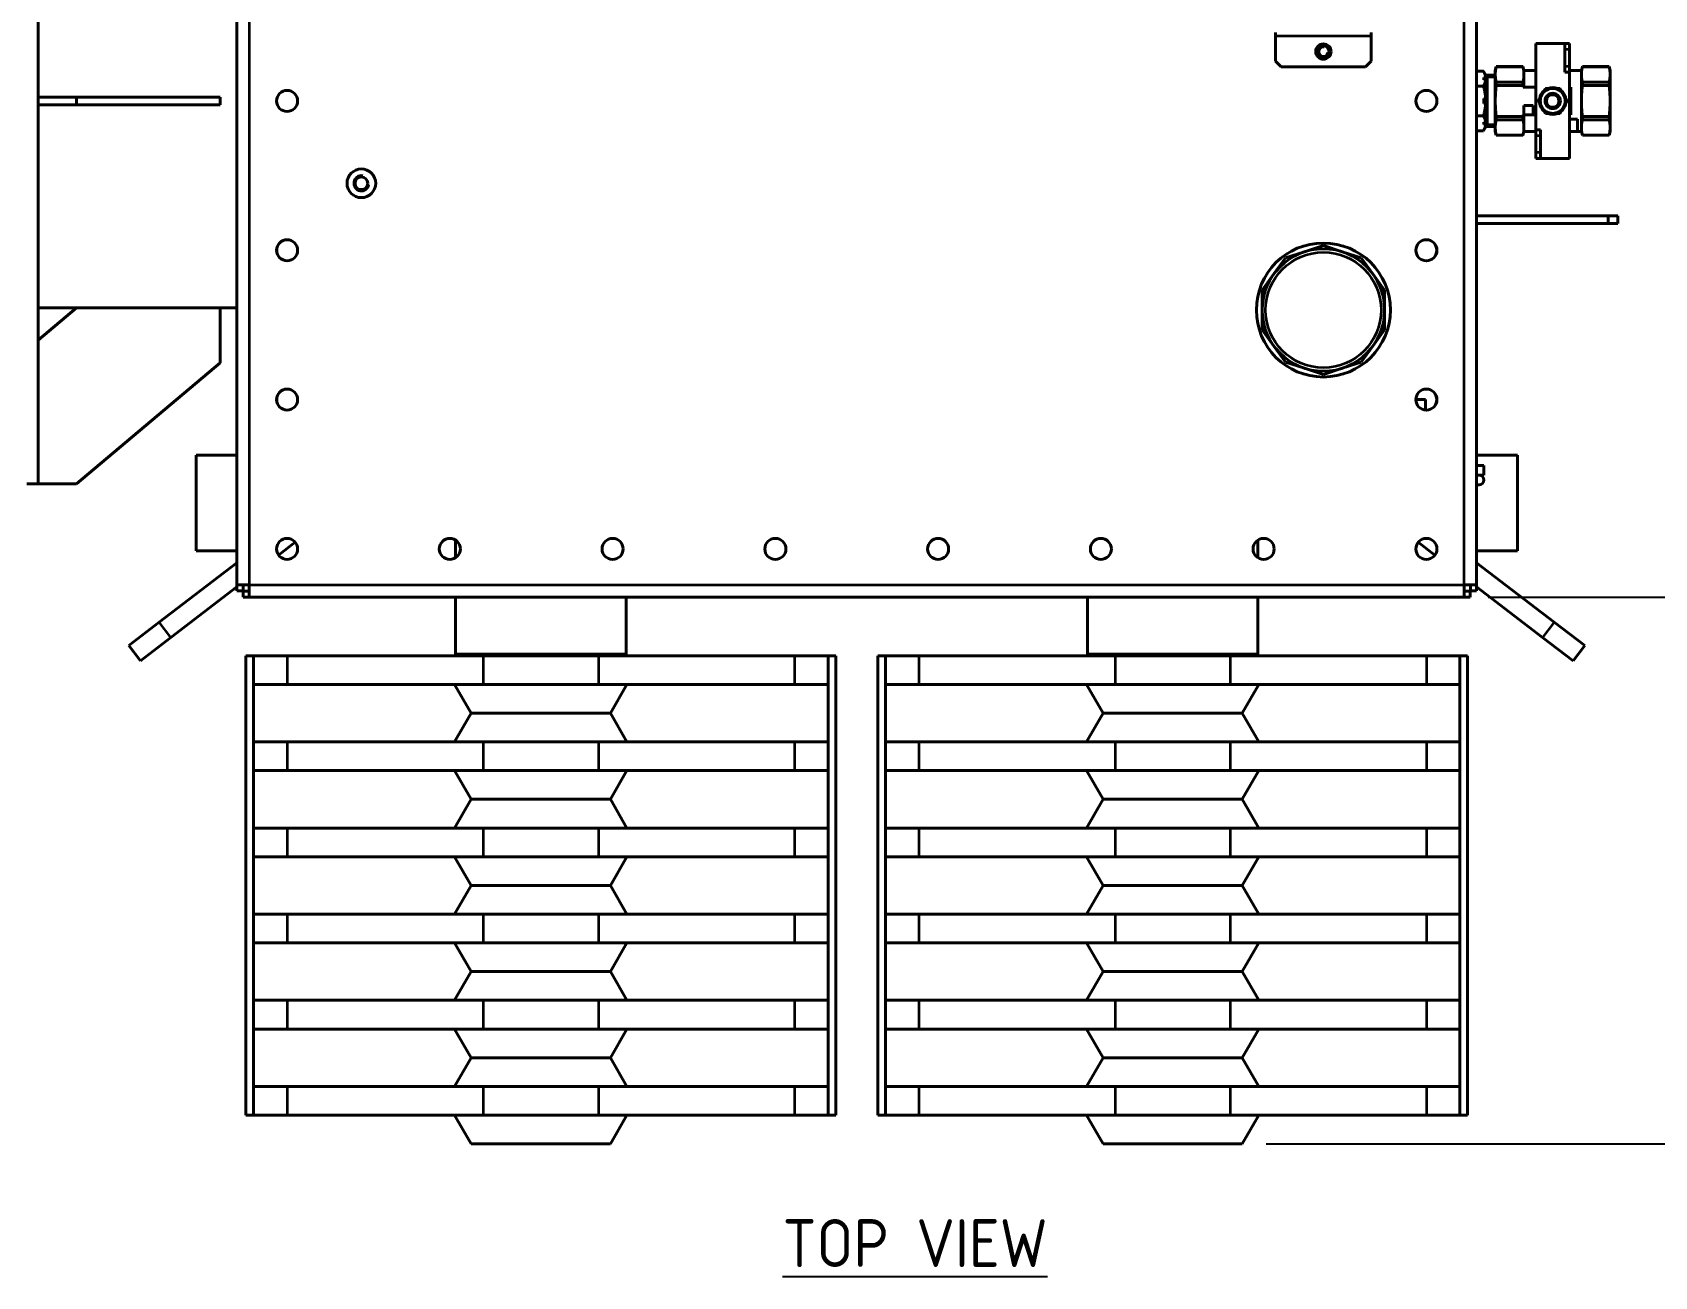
# Model space of a CAD drawing. Header units: millimetres. Extents: x 0 to 5945, y 0 to 4205.
# Drawn here: x 2096 to 2943, y 2796 to 3446 of the extents above; entities that cross this region are included whole.
import ezdxf

# ---------------------------------------------------------------- set-up
doc = ezdxf.new("R2010")
doc.units = ezdxf.units.MM
doc.header["$LTSCALE"] = 5
for name, color, linetype, lineweight in [('가시적인 것(ISO)', 3, 'Continuous', 40), ('가시적인 좁은 것(ISO)', 3, 'Continuous', 35), ('기호(ISO)', 5, 'Continuous', 25), ('치수(ISO)', 2, 'Continuous', 25)]:
    doc.layers.add(name, color=color, linetype=linetype, lineweight=lineweight)
doc.styles.add('문자 텍스트_PSTEK_POSCO', font='isocp.shx')
doc.styles.add('치수 텍스트_PSTEK_POSCO', font='isocp.shx')
doc.dimstyles.new('치수_PSTEK_POSCO', dxfattribs={"dimscale": 5, "dimtxt": 3.5, "dimasz": 2.5, "dimexe": 2, "dimexo": 2.5, "dimgap": 1, "dimtad": 1, "dimrnd": 1e-08, "dimdsep": 46, "dimtxsty": '치수 텍스트_PSTEK_POSCO', "dimcen": 0.09, "dimdle": 10, "dimclrd": 7, "dimclre": 7, "dimclrt": 2, "dimadec": 1, "dimazin": 2, "dimtfac": 1, "dimtmove": 0, "dimatfit": 3, "dimfxl": 0, "dimtolj": 1, "dimlwd": -1, "dimlwe": -1, "dimarcsym": 0})

# ---------------------------------------------------------------- blocks, each defined once
blk = doc.blocks.new('*D25')
at = {"layer": 'Defpoints', "color": 0}
for p in [(2843.97, 3669.12), (3020.18, 3669.12), (2843.97, 3150.72)]:
    blk.add_point(p, dxfattribs=at)
at = {"layer": '치수(ISO)', "color": 7}
for p, q in [((2856.47, 3669.12), (3030.18, 3669.12)), ((3020.18, 3163.22), (3020.18, 3656.62)), ((2856.47, 3150.72), (3030.18, 3150.72))]:
    blk.add_line(p, q, dxfattribs=at)
for points in [[(3018.1, 3656.62), (3022.27, 3656.62), (3020.18, 3669.12)], [(3018.1, 3163.22), (3022.27, 3163.22), (3020.18, 3150.72)]]:
    blk.add_solid(points, dxfattribs=at)
at = {"layer": '치수(ISO)', "color": 2, "insert": (3006.43, 3391.83), "char_height": 17.5, "attachment_point": 4, "rotation": 90, "style": '치수 텍스트_PSTEK_POSCO'}
blk.add_mtext('\\A1;518.4', dxfattribs=at)
blk = doc.blocks.new('*D41')
at = {"layer": 'Defpoints', "color": 0}
for p in [(2791.67, 3837.92), (2728.01, 2865.12), (3101.94, 2865.12)]:
    blk.add_point(p, dxfattribs=at)
at = {"layer": '치수(ISO)', "color": 7}
for p, q in [((2804.17, 3837.92), (3111.94, 3837.92)), ((3101.94, 3825.42), (3101.94, 2877.62)), ((2740.51, 2865.12), (3111.94, 2865.12))]:
    blk.add_line(p, q, dxfattribs=at)
for points in [[(3099.86, 3825.42), (3104.02, 3825.42), (3101.94, 3837.92)], [(3099.86, 2877.62), (3104.02, 2877.62), (3101.94, 2865.12)]]:
    blk.add_solid(points, dxfattribs=at)
at = {"layer": '치수(ISO)', "color": 2, "insert": (3088.18, 3331.65), "char_height": 17.5, "attachment_point": 4, "rotation": 90, "style": '치수 텍스트_PSTEK_POSCO'}
blk.add_mtext('\\A1;972.8', dxfattribs=at)

msp = doc.modelspace()

# ---------------------------------------------------------------- linework, layer by layer
at = {"layer": '가시적인 것(ISO)'}
for p, q in [((2202.968, 3157.115), (2202.968, 3662.715)), ((2850.368, 3662.715), (2850.368, 3157.115)), ((2099.168, 3411.915), (2099.168, 3609.905)), ((2745.368, 3443.715), (2745.368, 3445.715)), ((2745.368, 3430.715), (2745.368, 3443.715)), ((2795.368, 3443.715), (2795.368, 3445.715)), ((2795.368, 3430.715), (2795.368, 3443.715)), ((2881.334, 3439.915), (2881.334, 3394.915)), ((2896.434, 3439.915), (2881.334, 3439.915)), ((2896.434, 3436.915), (2896.434, 3439.915)), ((2898.934, 3439.915), (2896.434, 3439.915)), ((2898.934, 3439.915), (2898.934, 3436.915)), ((2896.434, 3436.915), (2896.434, 3427.915)), ((2898.934, 3427.915), (2898.934, 3436.915)), ((2748.368, 3427.715), (2745.368, 3430.715)), ((2748.368, 3427.715), (2792.368, 3427.715)), ((2795.368, 3430.715), (2792.368, 3427.715)), ((2853.962, 3425.504), (2850.368, 3425.504)), ((2855.134, 3423.473), (2853.962, 3425.504)), ((2855.134, 3422.233), (2855.134, 3423.473)), ((2855.168, 3423.473), (2855.134, 3423.473)), ((2855.168, 3423.473), (2855.168, 3396.357)), ((2860.134, 3423.318), (2855.168, 3423.473)), ((2855.963, 3396.382), (2855.963, 3423.449)), ((2860.134, 3425.915), (2860.648, 3427.835)), ((2860.134, 3423.772), (2860.134, 3425.915)), ((2860.134, 3409.915), (2860.134, 3423.772)), ((2860.648, 3427.807), (2860.648, 3427.835)), ((2860.648, 3427.835), (2874.62, 3427.835)), ((2860.648, 3427.807), (2874.62, 3427.807)), ((2874.62, 3427.807), (2874.62, 3427.835)), ((2875.134, 3425.915), (2874.62, 3427.835)), ((2875.134, 3423.772), (2875.134, 3425.915)), ((2875.134, 3425.915), (2881.334, 3425.915)), ((2875.134, 3417.115), (2875.134, 3423.772)), ((2896.434, 3424.915), (2896.434, 3427.915)), ((2896.434, 3424.915), (2898.934, 3424.915)), ((2898.934, 3427.915), (2898.934, 3424.915)), ((2898.934, 3425.915), (2905.134, 3425.915)), ((2898.934, 3379.915), (2898.934, 3424.915)), ((2905.134, 3425.915), (2905.648, 3427.835)), ((2905.134, 3423.772), (2905.134, 3425.915)), ((2905.134, 3409.915), (2905.134, 3423.772)), ((2905.648, 3427.807), (2905.648, 3427.835)), ((2905.648, 3427.835), (2919.62, 3427.835)), ((2905.648, 3427.807), (2919.62, 3427.807)), ((2919.62, 3427.807), (2919.62, 3427.835)), ((2920.134, 3425.915), (2919.62, 3427.835)), ((2920.134, 3423.772), (2920.134, 3425.915)), ((2920.134, 3409.915), (2920.134, 3423.772)), ((2853.962, 3417.71), (2850.368, 3417.71)), ((2854.168, 3422.233), (2854.168, 3420.98)), ((2855.134, 3422.233), (2854.168, 3422.233)), ((2854.168, 3420.98), (2855.134, 3420.98)), ((2855.134, 3411.168), (2855.134, 3420.98)), ((2874.62, 3419.737), (2860.648, 3419.737)), ((2860.648, 3417.985), (2860.648, 3419.737)), ((2860.648, 3417.985), (2874.62, 3417.985)), ((2874.62, 3417.985), (2874.62, 3419.737)), ((2874.72, 3417.115), (2881.334, 3417.115)), ((2898.934, 3417.115), (2899.634, 3417.115)), ((2899.634, 3417.115), (2899.634, 3409.915)), ((2919.62, 3419.737), (2905.648, 3419.737)), ((2905.648, 3417.985), (2905.648, 3419.737)), ((2905.648, 3417.985), (2919.62, 3417.985)), ((2919.62, 3417.985), (2919.62, 3419.737)), ((2099.168, 3409.915), (2099.168, 3411.915)), ((2099.168, 3411.915), (2119.168, 3411.915)), ((2099.168, 3407.915), (2099.168, 3409.915)), ((2099.168, 3209.925), (2099.168, 3407.915)), ((2119.168, 3407.915), (2099.168, 3407.915)), ((2119.168, 3411.915), (2194.168, 3411.915)), ((2119.168, 3411.915), (2119.168, 3407.915)), ((2194.168, 3407.915), (2119.168, 3407.915)), ((2194.168, 3411.915), (2194.168, 3407.915)), ((2854.168, 3411.168), (2854.168, 3408.663)), ((2855.134, 3411.168), (2854.168, 3411.168)), ((2854.168, 3408.663), (2855.134, 3408.663)), ((2855.134, 3398.85), (2855.134, 3408.663)), ((2860.134, 3396.059), (2860.134, 3409.915)), ((2875.134, 3402.715), (2875.134, 3407.515)), ((2875.134, 3407.515), (2879.934, 3407.515)), ((2879.934, 3407.515), (2879.934, 3402.715)), ((2899.634, 3409.915), (2899.634, 3402.715)), ((2905.134, 3396.059), (2905.134, 3409.915)), ((2920.134, 3396.059), (2920.134, 3409.915)), ((2853.962, 3402.121), (2850.368, 3402.121)), ((2854.168, 3398.85), (2854.168, 3397.598)), ((2855.134, 3398.85), (2854.168, 3398.85)), ((2854.168, 3397.598), (2855.134, 3397.598)), ((2855.134, 3396.357), (2855.134, 3397.598)), ((2874.62, 3401.845), (2860.648, 3401.845)), ((2860.648, 3400.094), (2860.648, 3401.845)), ((2860.648, 3400.094), (2874.62, 3400.094)), ((2874.62, 3400.094), (2874.62, 3401.845)), ((2875.134, 3402.715), (2874.72, 3402.715)), ((2879.934, 3402.715), (2875.134, 3402.715)), ((2875.134, 3396.059), (2875.134, 3402.715)), ((2881.334, 3402.715), (2879.934, 3402.715)), ((2899.634, 3402.715), (2898.934, 3402.715)), ((2898.934, 3400.415), (2903.134, 3400.415)), ((2903.134, 3400.415), (2903.134, 3393.915)), ((2919.62, 3401.845), (2905.648, 3401.845)), ((2905.648, 3400.094), (2905.648, 3401.845)), ((2905.648, 3400.094), (2919.62, 3400.094)), ((2919.62, 3400.094), (2919.62, 3401.845)), ((2853.962, 3394.327), (2850.368, 3394.327)), ((2855.134, 3396.357), (2853.962, 3394.327)), ((2855.168, 3396.357), (2855.134, 3396.357)), ((2860.134, 3396.513), (2855.168, 3396.357)), ((2860.134, 3393.915), (2860.134, 3396.059)), ((2860.134, 3393.915), (2860.648, 3391.995)), ((2874.62, 3392.024), (2860.648, 3392.024)), ((2860.648, 3391.995), (2860.648, 3392.024)), ((2860.648, 3391.995), (2874.62, 3391.995)), ((2875.134, 3393.915), (2874.62, 3391.995)), ((2874.62, 3391.995), (2874.62, 3392.024)), ((2875.134, 3393.915), (2875.134, 3396.059)), ((2875.134, 3393.915), (2881.334, 3393.915)), ((2881.334, 3391.915), (2881.334, 3394.915)), ((2883.834, 3394.915), (2881.334, 3394.915)), ((2881.334, 3391.915), (2881.334, 3382.915)), ((2883.834, 3394.915), (2883.834, 3391.915)), ((2883.834, 3382.915), (2883.834, 3391.915)), ((2903.134, 3393.915), (2898.934, 3393.915)), ((2903.134, 3393.915), (2905.134, 3393.915)), ((2905.134, 3393.915), (2905.134, 3396.059)), ((2905.134, 3393.915), (2905.648, 3391.995)), ((2919.62, 3392.024), (2905.648, 3392.024)), ((2905.648, 3391.995), (2905.648, 3392.024)), ((2905.648, 3391.995), (2919.62, 3391.995)), ((2920.134, 3393.915), (2919.62, 3391.995)), ((2919.62, 3391.995), (2919.62, 3392.024)), ((2920.134, 3393.915), (2920.134, 3396.059)), ((2881.334, 3379.915), (2881.334, 3382.915)), ((2883.834, 3382.915), (2883.834, 3379.915)), ((2881.334, 3379.915), (2883.834, 3379.915)), ((2883.834, 3379.915), (2898.934, 3379.915)), ((2850.368, 3349.915), (2919.168, 3349.915)), ((2924.168, 3349.915), (2919.168, 3349.915)), ((2919.168, 3349.915), (2919.168, 3345.915)), ((2924.168, 3345.915), (2924.168, 3349.915)), ((2850.368, 3345.915), (2919.168, 3345.915)), ((2919.168, 3345.915), (2924.168, 3345.915)), ((2760.479, 3331.149), (2750.59, 3327.936)), ((2770.368, 3334.362), (2760.479, 3331.149)), ((2780.256, 3331.149), (2770.368, 3334.362)), ((2790.145, 3327.936), (2780.256, 3331.149)), ((2750.59, 3327.936), (2744.479, 3319.524)), ((2796.256, 3319.524), (2790.145, 3327.936)), ((2744.479, 3319.524), (2738.368, 3311.113)), ((2802.368, 3311.113), (2796.256, 3319.524)), ((2738.368, 3311.113), (2738.368, 3300.715)), ((2802.368, 3300.715), (2802.368, 3311.113)), ((2119.168, 3301.765), (2099.168, 3284.915)), ((2119.168, 3301.765), (2099.168, 3301.765)), ((2194.168, 3301.765), (2119.168, 3301.765)), ((2194.168, 3273.103), (2194.168, 3301.765)), ((2202.968, 3301.765), (2194.168, 3301.765)), ((2738.368, 3300.715), (2738.368, 3290.318)), ((2802.368, 3290.318), (2802.368, 3300.715)), ((2738.368, 3290.318), (2744.479, 3281.906)), ((2796.256, 3281.906), (2802.368, 3290.318)), ((2744.479, 3281.906), (2750.59, 3273.495)), ((2790.145, 3273.495), (2796.256, 3281.906)), ((2119.168, 3209.915), (2194.168, 3273.103)), ((2750.59, 3273.495), (2760.479, 3270.282)), ((2760.479, 3270.282), (2770.368, 3267.069)), ((2770.368, 3267.069), (2780.256, 3270.282)), ((2780.256, 3270.282), (2790.145, 3273.495)), ((2823.668, 3253.915), (2818.668, 3253.915)), ((2823.668, 3253.915), (2823.668, 3248.438)), ((2181.668, 3224.915), (2181.668, 3174.915)), ((2202.968, 3224.915), (2181.668, 3224.915)), ((2871.668, 3224.915), (2850.368, 3224.915)), ((2850.368, 3219.415), (2854.168, 3219.415)), ((2854.168, 3214.415), (2854.168, 3219.415)), ((2871.668, 3174.915), (2871.668, 3224.915)), ((2850.368, 3214.415), (2851.668, 3214.415)), ((2854.168, 3214.415), (2851.668, 3214.415)), ((2099.168, 3209.915), (2093.168, 3209.915)), ((2099.168, 3209.925), (2099.168, 3209.915)), ((2099.168, 3209.915), (2119.168, 3209.915)), ((2851.668, 3209.415), (2850.368, 3209.415)), ((2233.458, 3179.357), (2224.723, 3172.676)), ((2317.118, 3171.273), (2317.118, 3180.557)), ((2736.218, 3171.273), (2736.218, 3180.557)), ((2819.877, 3179.357), (2828.612, 3172.676)), ((2162.365, 3137.571), (2202.968, 3168.626)), ((2202.968, 3174.915), (2181.668, 3174.915)), ((2871.668, 3174.915), (2850.368, 3174.915)), ((2890.97, 3137.571), (2850.368, 3168.626)), ((2202.968, 3156.037), (2168.441, 3129.628)), ((2202.968, 3157.115), (2203.825, 3157.115)), ((2202.968, 3154.015), (2202.968, 3157.115)), ((2206.168, 3154.015), (2202.968, 3154.015)), ((2203.825, 3157.115), (2209.368, 3157.115)), ((2206.168, 3157.115), (2206.168, 3154.015)), ((2206.268, 3153.915), (2209.368, 3153.915)), ((2206.268, 3153.915), (2206.268, 3150.715)), ((2209.168, 3157.115), (2209.168, 3156.915)), ((2209.168, 3156.915), (2209.368, 3156.915)), ((2209.368, 3157.115), (2209.368, 3151.573)), ((2209.368, 3151.573), (2209.368, 3150.715)), ((2843.968, 3157.115), (2849.51, 3157.115)), ((2843.968, 3151.573), (2843.968, 3157.115)), ((2843.968, 3156.915), (2844.168, 3156.915)), ((2843.968, 3153.915), (2847.068, 3153.915)), ((2843.968, 3150.715), (2843.968, 3151.573)), ((2844.168, 3156.915), (2844.168, 3157.115)), ((2847.068, 3153.915), (2847.068, 3150.715)), ((2847.168, 3154.015), (2847.168, 3157.115)), ((2847.168, 3154.015), (2850.368, 3154.015)), ((2849.51, 3157.115), (2850.368, 3157.115)), ((2850.368, 3157.115), (2850.368, 3154.015)), ((2850.368, 3156.037), (2884.895, 3129.628)), ((2209.368, 3150.715), (2206.268, 3150.715)), ((2843.968, 3150.715), (2209.368, 3150.715)), ((2317.118, 3120.895), (2317.118, 3150.715)), ((2406.218, 3120.895), (2406.218, 3150.715)), ((2647.118, 3120.895), (2647.118, 3150.715)), ((2736.218, 3120.895), (2736.218, 3150.715)), ((2847.068, 3150.715), (2843.968, 3150.715)), ((2146.479, 3125.421), (2162.365, 3137.571)), ((2890.97, 3137.571), (2906.856, 3125.421)), ((2168.441, 3129.628), (2152.555, 3117.478)), ((2900.781, 3117.478), (2884.895, 3129.628)), ((2146.479, 3125.421), (2152.555, 3117.478)), ((2211.668, 3120.115), (2207.668, 3120.115)), ((2207.668, 2880.115), (2207.668, 3120.115)), ((2229.15, 3120.115), (2211.668, 3120.115)), ((2211.668, 3120.115), (2211.668, 3105.115)), ((2229.15, 3120.115), (2331.597, 3120.115)), ((2317.118, 3120.895), (2316.668, 3120.115)), ((2317.118, 3120.895), (2406.218, 3120.895)), ((2391.738, 3120.115), (2331.597, 3120.115)), ((2391.738, 3120.115), (2494.185, 3120.115)), ((2406.218, 3120.895), (2406.668, 3120.115)), ((2511.668, 3120.115), (2494.185, 3120.115)), ((2511.668, 3120.115), (2511.668, 3105.115)), ((2511.668, 3120.115), (2515.668, 3120.115)), ((2515.668, 2880.115), (2515.668, 3120.115)), ((2541.668, 3120.115), (2537.668, 3120.115)), ((2537.668, 2880.115), (2537.668, 3120.115)), ((2559.15, 3120.115), (2541.668, 3120.115)), ((2541.668, 3120.115), (2541.668, 3105.115)), ((2559.15, 3120.115), (2661.597, 3120.115)), ((2647.118, 3120.895), (2646.668, 3120.115)), ((2647.118, 3120.895), (2736.218, 3120.895)), ((2721.738, 3120.115), (2661.597, 3120.115)), ((2721.738, 3120.115), (2824.185, 3120.115)), ((2736.218, 3120.895), (2736.668, 3120.115)), ((2841.668, 3120.115), (2824.185, 3120.115)), ((2841.668, 3120.115), (2841.668, 3105.115)), ((2841.668, 3120.115), (2845.668, 3120.115)), ((2845.668, 2880.115), (2845.668, 3120.115)), ((2900.781, 3117.478), (2906.856, 3125.421)), ((2211.668, 3105.115), (2229.15, 3105.115)), ((2211.668, 3105.115), (2211.668, 3075.115)), ((2331.597, 3105.115), (2229.15, 3105.115)), ((2325.328, 3090.115), (2316.668, 3105.115)), ((2331.597, 3105.115), (2391.738, 3105.115)), ((2494.185, 3105.115), (2391.738, 3105.115)), ((2398.007, 3090.115), (2406.668, 3105.115)), ((2494.185, 3105.115), (2511.668, 3105.115)), ((2511.668, 3105.115), (2511.668, 3075.115)), ((2541.668, 3105.115), (2559.15, 3105.115)), ((2541.668, 3105.115), (2541.668, 3075.115)), ((2661.597, 3105.115), (2559.15, 3105.115)), ((2655.328, 3090.115), (2646.668, 3105.115)), ((2661.597, 3105.115), (2721.738, 3105.115)), ((2824.185, 3105.115), (2721.738, 3105.115)), ((2728.007, 3090.115), (2736.668, 3105.115)), ((2824.185, 3105.115), (2841.668, 3105.115)), ((2841.668, 3105.115), (2841.668, 3075.115)), ((2325.328, 3090.115), (2316.668, 3075.115)), ((2325.328, 3090.115), (2398.007, 3090.115)), ((2398.007, 3090.115), (2406.668, 3075.115)), ((2655.328, 3090.115), (2646.668, 3075.115)), ((2655.328, 3090.115), (2728.007, 3090.115)), ((2728.007, 3090.115), (2736.668, 3075.115)), ((2229.15, 3075.115), (2211.668, 3075.115)), ((2211.668, 3075.115), (2211.668, 3060.115)), ((2229.15, 3075.115), (2331.597, 3075.115)), ((2391.738, 3075.115), (2331.597, 3075.115)), ((2391.738, 3075.115), (2494.185, 3075.115)), ((2511.668, 3075.115), (2494.185, 3075.115)), ((2511.668, 3075.115), (2511.668, 3060.115)), ((2559.15, 3075.115), (2541.668, 3075.115)), ((2541.668, 3075.115), (2541.668, 3060.115)), ((2559.15, 3075.115), (2661.597, 3075.115)), ((2721.738, 3075.115), (2661.597, 3075.115)), ((2721.738, 3075.115), (2824.185, 3075.115)), ((2841.668, 3075.115), (2824.185, 3075.115)), ((2841.668, 3075.115), (2841.668, 3060.115)), ((2211.668, 3060.115), (2229.15, 3060.115)), ((2211.668, 3060.115), (2211.668, 3030.115)), ((2331.597, 3060.115), (2229.15, 3060.115)), ((2325.328, 3045.115), (2316.668, 3060.115)), ((2331.597, 3060.115), (2391.738, 3060.115)), ((2494.185, 3060.115), (2391.738, 3060.115)), ((2398.007, 3045.115), (2406.668, 3060.115)), ((2494.185, 3060.115), (2511.668, 3060.115)), ((2511.668, 3060.115), (2511.668, 3030.115)), ((2541.668, 3060.115), (2559.15, 3060.115)), ((2541.668, 3060.115), (2541.668, 3030.115)), ((2661.597, 3060.115), (2559.15, 3060.115)), ((2655.328, 3045.115), (2646.668, 3060.115)), ((2661.597, 3060.115), (2721.738, 3060.115)), ((2824.185, 3060.115), (2721.738, 3060.115)), ((2728.007, 3045.115), (2736.668, 3060.115)), ((2824.185, 3060.115), (2841.668, 3060.115)), ((2841.668, 3060.115), (2841.668, 3030.115)), ((2325.328, 3045.115), (2316.668, 3030.115)), ((2325.328, 3045.115), (2398.007, 3045.115)), ((2398.007, 3045.115), (2406.668, 3030.115)), ((2655.328, 3045.115), (2646.668, 3030.115)), ((2655.328, 3045.115), (2728.007, 3045.115)), ((2728.007, 3045.115), (2736.668, 3030.115)), ((2229.15, 3030.115), (2211.668, 3030.115)), ((2211.668, 3030.115), (2211.668, 3015.115)), ((2229.15, 3030.115), (2331.597, 3030.115)), ((2391.738, 3030.115), (2331.597, 3030.115)), ((2391.738, 3030.115), (2494.185, 3030.115)), ((2511.668, 3030.115), (2494.185, 3030.115)), ((2511.668, 3030.115), (2511.668, 3015.115)), ((2559.15, 3030.115), (2541.668, 3030.115)), ((2541.668, 3030.115), (2541.668, 3015.115)), ((2559.15, 3030.115), (2661.597, 3030.115)), ((2721.738, 3030.115), (2661.597, 3030.115)), ((2721.738, 3030.115), (2824.185, 3030.115)), ((2841.668, 3030.115), (2824.185, 3030.115)), ((2841.668, 3030.115), (2841.668, 3015.115)), ((2211.668, 3015.115), (2229.15, 3015.115)), ((2211.668, 3015.115), (2211.668, 2985.115)), ((2331.597, 3015.115), (2229.15, 3015.115)), ((2325.328, 3000.115), (2316.668, 3015.115)), ((2331.597, 3015.115), (2391.738, 3015.115)), ((2494.185, 3015.115), (2391.738, 3015.115)), ((2398.007, 3000.115), (2406.668, 3015.115)), ((2494.185, 3015.115), (2511.668, 3015.115)), ((2511.668, 3015.115), (2511.668, 2985.115)), ((2541.668, 3015.115), (2559.15, 3015.115)), ((2541.668, 3015.115), (2541.668, 2985.115)), ((2661.597, 3015.115), (2559.15, 3015.115)), ((2655.328, 3000.115), (2646.668, 3015.115)), ((2661.597, 3015.115), (2721.738, 3015.115)), ((2824.185, 3015.115), (2721.738, 3015.115)), ((2728.007, 3000.115), (2736.668, 3015.115)), ((2824.185, 3015.115), (2841.668, 3015.115)), ((2841.668, 3015.115), (2841.668, 2985.115)), ((2325.328, 3000.115), (2316.668, 2985.115)), ((2325.328, 3000.115), (2398.007, 3000.115)), ((2398.007, 3000.115), (2406.668, 2985.115)), ((2655.328, 3000.115), (2646.668, 2985.115)), ((2655.328, 3000.115), (2728.007, 3000.115)), ((2728.007, 3000.115), (2736.668, 2985.115)), ((2229.15, 2985.115), (2211.668, 2985.115)), ((2211.668, 2985.115), (2211.668, 2970.115)), ((2229.15, 2985.115), (2331.597, 2985.115)), ((2391.738, 2985.115), (2331.597, 2985.115)), ((2391.738, 2985.115), (2494.185, 2985.115)), ((2511.668, 2985.115), (2494.185, 2985.115)), ((2511.668, 2985.115), (2511.668, 2970.115)), ((2559.15, 2985.115), (2541.668, 2985.115)), ((2541.668, 2985.115), (2541.668, 2970.115)), ((2559.15, 2985.115), (2661.597, 2985.115)), ((2721.738, 2985.115), (2661.597, 2985.115)), ((2721.738, 2985.115), (2824.185, 2985.115)), ((2841.668, 2985.115), (2824.185, 2985.115)), ((2841.668, 2985.115), (2841.668, 2970.115)), ((2211.668, 2970.115), (2229.15, 2970.115)), ((2211.668, 2970.115), (2211.668, 2940.115)), ((2331.597, 2970.115), (2229.15, 2970.115)), ((2325.328, 2955.115), (2316.668, 2970.115)), ((2331.597, 2970.115), (2391.738, 2970.115)), ((2494.185, 2970.115), (2391.738, 2970.115)), ((2398.007, 2955.115), (2406.668, 2970.115)), ((2494.185, 2970.115), (2511.668, 2970.115)), ((2511.668, 2970.115), (2511.668, 2940.115)), ((2541.668, 2970.115), (2559.15, 2970.115)), ((2541.668, 2970.115), (2541.668, 2940.115)), ((2661.597, 2970.115), (2559.15, 2970.115)), ((2655.328, 2955.115), (2646.668, 2970.115)), ((2661.597, 2970.115), (2721.738, 2970.115)), ((2824.185, 2970.115), (2721.738, 2970.115)), ((2728.007, 2955.115), (2736.668, 2970.115)), ((2824.185, 2970.115), (2841.668, 2970.115)), ((2841.668, 2970.115), (2841.668, 2940.115)), ((2325.328, 2955.115), (2316.668, 2940.115)), ((2325.328, 2955.115), (2398.007, 2955.115)), ((2398.007, 2955.115), (2406.668, 2940.115)), ((2655.328, 2955.115), (2646.668, 2940.115)), ((2655.328, 2955.115), (2728.007, 2955.115)), ((2728.007, 2955.115), (2736.668, 2940.115)), ((2229.15, 2940.115), (2211.668, 2940.115)), ((2211.668, 2940.115), (2211.668, 2925.115)), ((2229.15, 2940.115), (2331.597, 2940.115)), ((2391.738, 2940.115), (2331.597, 2940.115)), ((2391.738, 2940.115), (2494.185, 2940.115)), ((2511.668, 2940.115), (2494.185, 2940.115)), ((2511.668, 2940.115), (2511.668, 2925.115)), ((2559.15, 2940.115), (2541.668, 2940.115)), ((2541.668, 2940.115), (2541.668, 2925.115)), ((2559.15, 2940.115), (2661.597, 2940.115)), ((2721.738, 2940.115), (2661.597, 2940.115)), ((2721.738, 2940.115), (2824.185, 2940.115)), ((2841.668, 2940.115), (2824.185, 2940.115)), ((2841.668, 2940.115), (2841.668, 2925.115)), ((2211.668, 2925.115), (2229.15, 2925.115)), ((2211.668, 2925.115), (2211.668, 2895.115)), ((2331.597, 2925.115), (2229.15, 2925.115)), ((2325.328, 2910.115), (2316.668, 2925.115)), ((2331.597, 2925.115), (2391.738, 2925.115)), ((2494.185, 2925.115), (2391.738, 2925.115)), ((2398.007, 2910.115), (2406.668, 2925.115)), ((2494.185, 2925.115), (2511.668, 2925.115)), ((2511.668, 2925.115), (2511.668, 2895.115)), ((2541.668, 2925.115), (2559.15, 2925.115)), ((2541.668, 2925.115), (2541.668, 2895.115)), ((2661.597, 2925.115), (2559.15, 2925.115)), ((2655.328, 2910.115), (2646.668, 2925.115)), ((2661.597, 2925.115), (2721.738, 2925.115)), ((2824.185, 2925.115), (2721.738, 2925.115)), ((2728.007, 2910.115), (2736.668, 2925.115)), ((2824.185, 2925.115), (2841.668, 2925.115)), ((2841.668, 2925.115), (2841.668, 2895.115)), ((2325.328, 2910.115), (2316.668, 2895.115)), ((2325.328, 2910.115), (2398.007, 2910.115)), ((2398.007, 2910.115), (2406.668, 2895.115)), ((2655.328, 2910.115), (2646.668, 2895.115)), ((2655.328, 2910.115), (2728.007, 2910.115)), ((2728.007, 2910.115), (2736.668, 2895.115)), ((2229.15, 2895.115), (2211.668, 2895.115)), ((2211.668, 2895.115), (2211.668, 2880.115)), ((2229.15, 2895.115), (2331.597, 2895.115)), ((2391.738, 2895.115), (2331.597, 2895.115)), ((2391.738, 2895.115), (2494.185, 2895.115)), ((2511.668, 2895.115), (2494.185, 2895.115)), ((2511.668, 2895.115), (2511.668, 2880.115)), ((2559.15, 2895.115), (2541.668, 2895.115)), ((2541.668, 2895.115), (2541.668, 2880.115)), ((2559.15, 2895.115), (2661.597, 2895.115)), ((2721.738, 2895.115), (2661.597, 2895.115)), ((2721.738, 2895.115), (2824.185, 2895.115)), ((2841.668, 2895.115), (2824.185, 2895.115)), ((2841.668, 2895.115), (2841.668, 2880.115)), ((2211.668, 2880.115), (2207.668, 2880.115)), ((2211.668, 2880.115), (2229.15, 2880.115)), ((2331.597, 2880.115), (2229.15, 2880.115)), ((2325.328, 2865.115), (2316.668, 2880.115)), ((2331.597, 2880.115), (2391.738, 2880.115)), ((2494.185, 2880.115), (2391.738, 2880.115)), ((2398.007, 2865.115), (2406.668, 2880.115)), ((2494.185, 2880.115), (2511.668, 2880.115)), ((2511.668, 2880.115), (2515.668, 2880.115)), ((2541.668, 2880.115), (2537.668, 2880.115)), ((2541.668, 2880.115), (2559.15, 2880.115)), ((2661.597, 2880.115), (2559.15, 2880.115)), ((2655.328, 2865.115), (2646.668, 2880.115)), ((2661.597, 2880.115), (2721.738, 2880.115)), ((2824.185, 2880.115), (2721.738, 2880.115)), ((2728.007, 2865.115), (2736.668, 2880.115)), ((2824.185, 2880.115), (2841.668, 2880.115)), ((2841.668, 2880.115), (2845.668, 2880.115)), ((2325.328, 2865.115), (2398.007, 2865.115)), ((2655.328, 2865.115), (2728.007, 2865.115))]:
    msp.add_line(p, q, dxfattribs=at)
for centre, radius in [((2770.368, 3435.715), 4), ((2770.368, 3435.715), 3), ((2229.168, 3409.915), 5.5), ((2824.168, 3409.915), 5.5), ((2890.134, 3409.915), 4), ((2890.134, 3409.915), 3.233), ((2267.968, 3366.915), 7.5), ((2267.968, 3366.915), 3.324), ((2229.168, 3331.915), 5.5), ((2770.368, 3300.715), 35), ((2770.368, 3300.715), 32), ((2824.168, 3331.915), 5.5), ((2229.168, 3253.915), 5.5), ((2824.168, 3253.915), 5.5), ((2229.168, 3175.915), 5.5), ((2314.168, 3175.915), 5.5), ((2399.168, 3175.915), 5.5), ((2484.168, 3175.915), 5.5), ((2569.168, 3175.915), 5.5), ((2654.168, 3175.915), 5.5), ((2739.168, 3175.915), 5.5), ((2824.168, 3175.915), 5.5)]:
    msp.add_circle(centre, radius, dxfattribs=at)
for centre, radius, start, end in [((2890.134, 3409.915), 7, 128.213211, 171.786789), ((2890.134, 3409.915), 6.5, 90, 150), ((2890.134, 3409.915), 7, 68.213211, 111.786789), ((2890.134, 3409.915), 6.5, 30, 90), ((2890.134, 3409.915), 7, 8.213211, 51.786789), ((2890.134, 3409.915), 7, 188.213211, 231.786789), ((2890.134, 3409.915), 6.5, 150, 210), ((2890.134, 3409.915), 6.5, 210, 270), ((2890.134, 3409.915), 6.5, 270, 330), ((2890.134, 3409.915), 7, 308.213211, 351.786789), ((2890.134, 3409.915), 6.5, 330, 30), ((2890.134, 3409.915), 7, 248.213211, 291.786789), ((2229.229, 3331.915), 5.5, 90.318832, 269.681168), ((2824.106, 3331.915), 5.5, 270.318832, 89.681168), ((2229.229, 3253.915), 5.5, 90.318832, 269.681168), ((2824.106, 3253.915), 5.5, 270.318832, 89.681168), ((2851.668, 3211.915), 2.5, 270, 90)]:
    msp.add_arc(centre, radius, start, end, dxfattribs=at)
for points, weights in [([(2853.962, 3425.504), (2854.972, 3423.755), (2855.134, 3422.233)], [1.00007075032, 1.03163894694, 1.01059853484]), ([(2860.134, 3423.772), (2860.134, 3425.675), (2860.648, 3427.807)], [1, 1.0295630141, 1]), ([(2860.648, 3419.737), (2860.134, 3421.868), (2860.134, 3423.772)], [1, 1.0295630141, 1]), ([(2874.62, 3427.807), (2875.134, 3425.675), (2875.134, 3423.772)], [1, 1.0295630141, 1]), ([(2875.134, 3423.772), (2875.134, 3421.868), (2874.62, 3419.737)], [1, 1.0295630141, 1]), ([(2905.134, 3423.772), (2905.134, 3425.675), (2905.648, 3427.807)], [1, 1.0295630141, 1]), ([(2905.648, 3419.737), (2905.134, 3421.868), (2905.134, 3423.772)], [1, 1.0295630141, 1]), ([(2919.62, 3427.807), (2920.134, 3425.675), (2920.134, 3423.772)], [1, 1.0295630141, 1]), ([(2920.134, 3423.772), (2920.134, 3421.868), (2919.62, 3419.737)], [1, 1.0295630141, 1]), ([(2855.134, 3420.98), (2854.972, 3419.459), (2853.962, 3417.71)], [1.01059853484, 1.03163894694, 1.00007075032]), ([(2853.962, 3417.71), (2854.972, 3414.211), (2855.134, 3411.168)], [1.00007075032, 1.03163894694, 1.01059853484]), ([(2860.134, 3409.915), (2860.134, 3413.722), (2860.648, 3417.985)], [1, 1.0295630141, 1]), ([(2874.62, 3417.985), (2874.673, 3417.546), (2874.72, 3417.115)], [2.70379755074, 2.71967206274, 2.73399320319]), ([(2886.381, 3416.415), (2885.376, 3414.674), (2884.505, 3413.165)], [1.01001874936, 1.04314139574, 1]), ([(2890.134, 3416.415), (2888.392, 3416.415), (2886.381, 3416.415)], [1, 1.04314139574, 1.01001874936]), ([(2893.887, 3416.415), (2891.876, 3416.415), (2890.134, 3416.415)], [1.01001874936, 1.04314139574, 1]), ([(2895.763, 3413.165), (2894.892, 3414.674), (2893.887, 3416.415)], [1, 1.04314139574, 1.01001874936]), ([(2905.134, 3409.915), (2905.134, 3413.722), (2905.648, 3417.985)], [1, 1.0295630141, 1]), ([(2919.62, 3417.985), (2920.134, 3413.722), (2920.134, 3409.915)], [1, 1.0295630141, 1]), ([(2855.134, 3408.663), (2854.972, 3405.62), (2853.962, 3402.121)], [1.01059853484, 1.03163894694, 1.00007075032]), ([(2860.648, 3401.845), (2860.134, 3406.109), (2860.134, 3409.915)], [1, 1.0295630141, 1]), ([(2884.505, 3413.165), (2883.634, 3411.657), (2882.628, 3409.915)], [1, 1.04314139574, 1.01001874936]), ([(2882.628, 3409.915), (2883.634, 3408.174), (2884.505, 3406.665)], [1.01001874936, 1.04314139574, 1]), ([(2884.505, 3406.665), (2885.376, 3405.157), (2886.381, 3403.415)], [1, 1.04314139574, 1.01001874936]), ([(2893.887, 3403.415), (2894.892, 3405.157), (2895.763, 3406.665)], [1.01001874936, 1.04314139574, 1]), ([(2897.64, 3409.915), (2896.634, 3411.657), (2895.763, 3413.165)], [1.01001874936, 1.04314139574, 1]), ([(2895.763, 3406.665), (2896.634, 3408.174), (2897.64, 3409.915)], [1, 1.04314139574, 1.01001874936]), ([(2905.648, 3401.845), (2905.134, 3406.109), (2905.134, 3409.915)], [1, 1.0295630141, 1]), ([(2920.134, 3409.915), (2920.134, 3406.109), (2919.62, 3401.845)], [1, 1.0295630141, 1]), ([(2853.962, 3402.121), (2854.972, 3400.372), (2855.134, 3398.85)], [1.00007075032, 1.03163894694, 1.01059853484]), ([(2855.134, 3397.598), (2854.972, 3396.076), (2853.962, 3394.327)], [1.01059853484, 1.03163894694, 1.00007075032]), ([(2860.134, 3396.059), (2860.134, 3397.962), (2860.648, 3400.094)], [1, 1.0295630141, 1]), ([(2874.72, 3402.715), (2874.673, 3402.285), (2874.62, 3401.845)], [2.73399320319, 2.71967206274, 2.70379755074]), ([(2874.62, 3400.094), (2875.134, 3397.962), (2875.134, 3396.059)], [1, 1.0295630141, 1]), ([(2886.381, 3403.415), (2888.392, 3403.415), (2890.134, 3403.415)], [1.01001874936, 1.04314139574, 1]), ([(2890.134, 3403.415), (2891.876, 3403.415), (2893.887, 3403.415)], [1, 1.04314139574, 1.01001874936]), ([(2905.134, 3396.059), (2905.134, 3397.962), (2905.648, 3400.094)], [1, 1.0295630141, 1]), ([(2919.62, 3400.094), (2920.134, 3397.962), (2920.134, 3396.059)], [1, 1.0295630141, 1]), ([(2860.648, 3392.024), (2860.134, 3394.156), (2860.134, 3396.059)], [1, 1.0295630141, 1]), ([(2875.134, 3396.059), (2875.134, 3394.156), (2874.62, 3392.024)], [1, 1.0295630141, 1]), ([(2905.648, 3392.024), (2905.134, 3394.156), (2905.134, 3396.059)], [1, 1.0295630141, 1]), ([(2920.134, 3396.059), (2920.134, 3394.156), (2919.62, 3392.024)], [1, 1.0295630141, 1])]:
    msp.add_rational_spline(points, weights, degree=2, dxfattribs=at)
at = {"layer": '가시적인 좁은 것(ISO)'}
for p, q in [((2209.368, 3662.715), (2209.368, 3157.115)), ((2843.968, 3157.115), (2843.968, 3662.715)), ((2795.368, 3443.715), (2745.368, 3443.715)), ((2896.434, 3436.915), (2898.934, 3436.915)), ((2898.934, 3427.915), (2896.434, 3427.915)), ((2860.134, 3422.156), (2855.963, 3422.286)), ((2855.963, 3397.545), (2860.134, 3397.675)), ((2881.334, 3391.915), (2883.834, 3391.915)), ((2883.834, 3382.915), (2881.334, 3382.915)), ((2209.368, 3157.115), (2843.968, 3157.115)), ((2168.441, 3129.628), (2162.365, 3137.571)), ((2890.97, 3137.571), (2884.895, 3129.628)), ((2229.15, 3120.115), (2229.15, 3105.115)), ((2331.597, 3120.115), (2331.597, 3105.115)), ((2391.738, 3120.115), (2391.738, 3105.115)), ((2494.185, 3120.115), (2494.185, 3105.115)), ((2559.15, 3120.115), (2559.15, 3105.115)), ((2661.597, 3120.115), (2661.597, 3105.115)), ((2721.738, 3120.115), (2721.738, 3105.115)), ((2824.185, 3120.115), (2824.185, 3105.115)), ((2229.15, 3075.115), (2229.15, 3060.115)), ((2331.597, 3075.115), (2331.597, 3060.115)), ((2391.738, 3075.115), (2391.738, 3060.115)), ((2494.185, 3075.115), (2494.185, 3060.115)), ((2559.15, 3075.115), (2559.15, 3060.115)), ((2661.597, 3075.115), (2661.597, 3060.115)), ((2721.738, 3075.115), (2721.738, 3060.115)), ((2824.185, 3075.115), (2824.185, 3060.115)), ((2229.15, 3030.115), (2229.15, 3015.115)), ((2331.597, 3030.115), (2331.597, 3015.115)), ((2391.738, 3030.115), (2391.738, 3015.115)), ((2494.185, 3030.115), (2494.185, 3015.115)), ((2559.15, 3030.115), (2559.15, 3015.115)), ((2661.597, 3030.115), (2661.597, 3015.115)), ((2721.738, 3030.115), (2721.738, 3015.115)), ((2824.185, 3030.115), (2824.185, 3015.115)), ((2229.15, 2985.115), (2229.15, 2970.115)), ((2331.597, 2985.115), (2331.597, 2970.115)), ((2391.738, 2985.115), (2391.738, 2970.115)), ((2494.185, 2985.115), (2494.185, 2970.115)), ((2559.15, 2985.115), (2559.15, 2970.115)), ((2661.597, 2985.115), (2661.597, 2970.115)), ((2721.738, 2985.115), (2721.738, 2970.115)), ((2824.185, 2985.115), (2824.185, 2970.115)), ((2229.15, 2940.115), (2229.15, 2925.115)), ((2331.597, 2940.115), (2331.597, 2925.115)), ((2391.738, 2940.115), (2391.738, 2925.115)), ((2494.185, 2940.115), (2494.185, 2925.115)), ((2559.15, 2940.115), (2559.15, 2925.115)), ((2661.597, 2940.115), (2661.597, 2925.115)), ((2721.738, 2940.115), (2721.738, 2925.115)), ((2824.185, 2940.115), (2824.185, 2925.115)), ((2229.15, 2895.115), (2229.15, 2880.115)), ((2331.597, 2895.115), (2331.597, 2880.115)), ((2391.738, 2895.115), (2391.738, 2880.115)), ((2494.185, 2895.115), (2494.185, 2880.115)), ((2559.15, 2895.115), (2559.15, 2880.115)), ((2661.597, 2895.115), (2661.597, 2880.115)), ((2721.738, 2895.115), (2721.738, 2880.115)), ((2824.185, 2895.115), (2824.185, 2880.115))]:
    msp.add_line(p, q, dxfattribs=at)
msp.add_circle((2770.368, 3300.715), 30.179, dxfattribs=at)
for centre, radius in [((2770.368, 3435.715), 2.401), ((2770.368, 3435.715), 2.401), ((2267.968, 3366.915), 4)]:
    msp.add_arc(centre, radius, 80, 350, dxfattribs=at)

# ---------------------------------------------------------------- texts
at = {"layer": '기호(ISO)', "color": 2, "insert": (2557.149, 2813.288), "char_height": 25, "width": 625.93245, "attachment_point": 5, "style": '문자 텍스트_PSTEK_POSCO'}
msp.add_mtext('{\\fISOCP|b0|i0;\\H25.0000;\\LTOP VIEW}', dxfattribs=at)

# ---------------------------------------------------------------- dimensions: what is measured, and where the dimension line sits
at = {"layer": '치수(ISO)', "color": 7}
for base, p1, p2, picture, middle in [((3101.938, 2865.115), (2791.668, 3837.915), (2728.007, 2865.115), '*D41', (3101.938, 3356.515)), ((3020.185, 3669.115), (2843.968, 3150.715), (2843.968, 3669.115), '*D25', (3020.185, 3415.459))]:
    dim = msp.add_linear_dim(base=base, p1=p1, p2=p2, angle=90, dimstyle='치수_PSTEK_POSCO', override={"dimdec": 2, "dimtp": 0, "dimtm": 0, "dimtdec": 2, "dimtofl": 0, "dimatfit": 1}, dxfattribs=at)
    dim.commit()
    dim.dimension.update_dxf_attribs({"geometry": picture, "text_midpoint": middle, "dimtype": 160})

doc.saveas('drawing.dxf')
